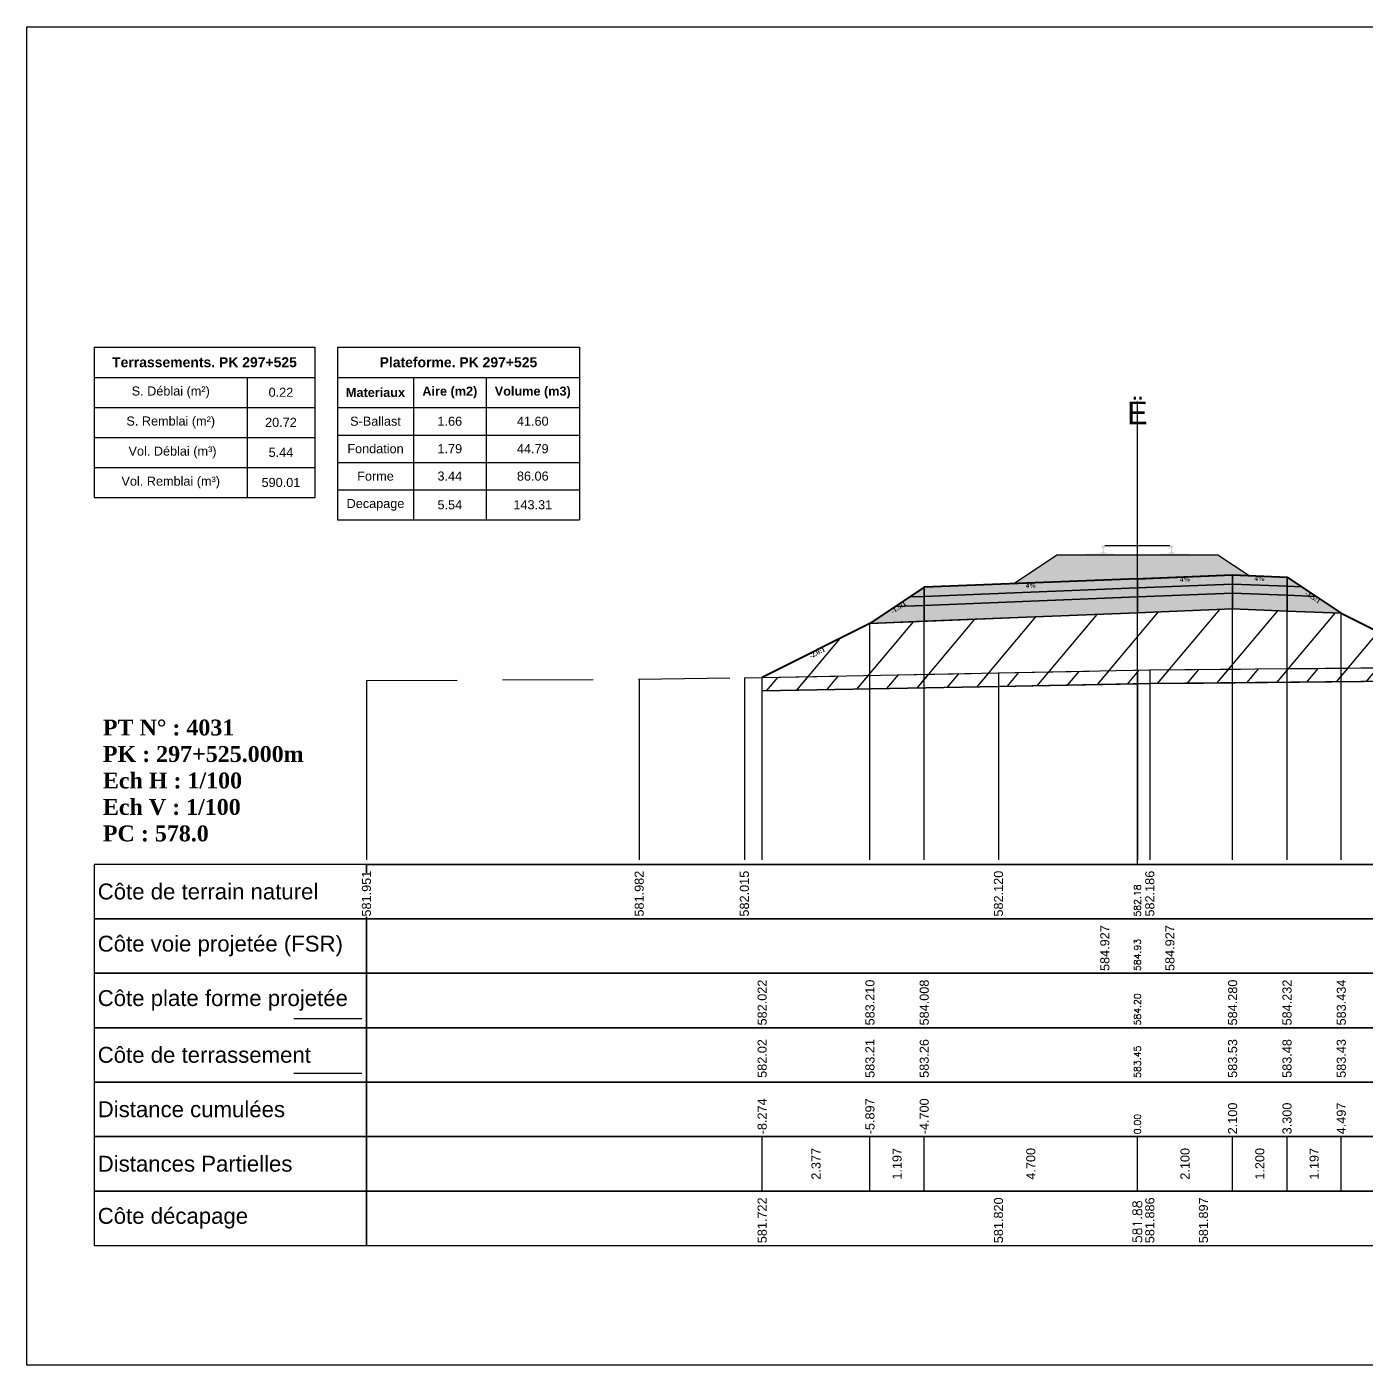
# Model space of a CAD drawing. Header units: millimetres. Extents: x 2762 to 3076, y 916 to 3305.
# Drawn here: x 3026.54 to 3056.07, y 2721.65 to 2751.15 of the extents above; entities that cross this region are included whole.
import ezdxf

# ---------------------------------------------------------------- set-up
doc = ezdxf.new("R2010")
doc.units = ezdxf.units.MM
doc.header["$LTSCALE"] = 2
doc.linetypes.add('CACHE', pattern=[9.525, 6.35, -3.175])
doc.linetypes.add('DASHED', pattern=[0.75, 0.5, -0.25])
for name, color, linetype in [('C-ANNO-TABL', 1, 'Continuous'), ('C-ANNO-TABL-TEXT', 150, 'Continuous'), ('C-ANNO-TABL-TITL', 150, 'Continuous'), ('C-ANNO-TABL-TTBL', 5, 'Continuous'), ('C-ROAD-CORR', 5, 'Continuous'), ('C-ROAD-SCTN', 7, 'Continuous')]:
    doc.layers.add(name, color=color, linetype=linetype)
doc.styles.add('ARIAL', font='arial.ttf')
doc.styles.add('C3D_Etiquette', font='romans.shx')
doc.styles.add('C3D_Profil_Travers', font='romans.shx')
doc.styles.get("Standard").update_dxf_attribs({"font": 'arial.ttf'})

msp = doc.modelspace()

# ---------------------------------------------------------------- hatches: boundary and pattern name
at = {"linetype": 'Continuous', "lineweight": -3}
msp.add_hatch(color=254, dxfattribs=at).paths.add_polyline_path([(3049.812, 2739.328), (3049.812, 2739.513), (3049.927, 2739.534), (3050.275, 2739.534), (3050.275, 2739.539), (3050.201, 2739.539), (3050.201, 2739.549), (3050.202, 2739.55), (3050.204, 2739.551), (3050.205, 2739.551), (3050.225, 2739.553), (3050.228, 2739.553), (3050.231, 2739.554), (3050.259, 2739.565), (3050.262, 2739.566), (3050.263, 2739.567), (3050.264, 2739.569), (3050.265, 2739.573), (3050.266, 2739.58), (3050.267, 2739.589), (3050.268, 2739.599), (3050.268, 2739.623), (3050.267, 2739.639), (3050.267, 2739.646), (3050.266, 2739.652), (3050.265, 2739.656), (3050.265, 2739.658), (3050.264, 2739.661), (3050.263, 2739.663), (3050.262, 2739.664), (3050.261, 2739.666), (3050.26, 2739.667), (3050.244, 2739.672), (3050.242, 2739.674), (3050.241, 2739.675), (3050.24, 2739.676), (3050.24, 2739.679), (3050.24, 2739.697), (3050.241, 2739.701), (3050.242, 2739.703), (3050.244, 2739.706), (3050.246, 2739.707), (3050.249, 2739.709), (3050.25, 2739.709), (3050.254, 2739.71), (3050.258, 2739.71), (3050.261, 2739.711), (3050.265, 2739.711), (3050.27, 2739.711), (3050.273, 2739.711), (3050.276, 2739.711), (3050.28, 2739.711), (3050.283, 2739.711), (3050.287, 2739.711), (3050.292, 2739.711), (3050.295, 2739.71), (3050.299, 2739.71), (3050.303, 2739.709), (3050.304, 2739.709), (3050.306, 2739.707), (3050.309, 2739.706), (3050.311, 2739.703), (3050.312, 2739.701), (3050.312, 2739.697), (3050.312, 2739.679), (3050.312, 2739.676), (3050.312, 2739.675), (3050.311, 2739.674), (3050.309, 2739.672), (3050.293, 2739.667), (3050.292, 2739.666), (3050.29, 2739.664), (3050.289, 2739.663), (3050.289, 2739.661), (3050.288, 2739.658), (3050.287, 2739.656), (3050.287, 2739.652), (3050.286, 2739.646), (3050.285, 2739.639), (3050.285, 2739.623), (3050.285, 2739.599), (3050.286, 2739.589), (3050.287, 2739.58), (3050.288, 2739.573), (3050.289, 2739.569), (3050.29, 2739.567), (3050.291, 2739.566), (3050.293, 2739.565), (3050.322, 2739.554), (3050.325, 2739.553), (3050.328, 2739.553), (3050.348, 2739.551), (3050.349, 2739.551), (3050.35, 2739.55), (3050.351, 2739.549), (3050.351, 2739.539), (3050.277, 2739.539), (3050.277, 2739.534), (3050.481, 2739.534), (3050.613, 2739.503), (3051.447, 2739.503), (3051.578, 2739.534), (3051.782, 2739.534), (3051.782, 2739.539), (3051.708, 2739.539), (3051.708, 2739.549), (3051.709, 2739.55), (3051.711, 2739.551), (3051.712, 2739.551), (3051.732, 2739.553), (3051.735, 2739.553), (3051.738, 2739.554), (3051.766, 2739.565), (3051.769, 2739.566), (3051.77, 2739.567), (3051.771, 2739.569), (3051.772, 2739.573), (3051.773, 2739.58), (3051.774, 2739.589), (3051.775, 2739.599), (3051.775, 2739.623), (3051.774, 2739.639), (3051.774, 2739.646), (3051.773, 2739.652), (3051.772, 2739.656), (3051.772, 2739.658), (3051.771, 2739.661), (3051.77, 2739.663), (3051.769, 2739.664), (3051.768, 2739.666), (3051.767, 2739.667), (3051.751, 2739.672), (3051.749, 2739.674), (3051.748, 2739.675), (3051.747, 2739.676), (3051.747, 2739.679), (3051.747, 2739.697), (3051.748, 2739.701), (3051.749, 2739.703), (3051.751, 2739.706), (3051.753, 2739.707), (3051.756, 2739.709), (3051.757, 2739.709), (3051.761, 2739.71), (3051.765, 2739.71), (3051.768, 2739.711), (3051.772, 2739.711), (3051.777, 2739.711), (3051.78, 2739.711), (3051.783, 2739.711), (3051.787, 2739.711), (3051.79, 2739.711), (3051.794, 2739.711), (3051.799, 2739.711), (3051.802, 2739.71), (3051.806, 2739.71), (3051.81, 2739.709), (3051.811, 2739.709), (3051.813, 2739.707), (3051.816, 2739.706), (3051.818, 2739.703), (3051.819, 2739.701), (3051.819, 2739.697), (3051.819, 2739.679), (3051.819, 2739.676), (3051.819, 2739.675), (3051.818, 2739.674), (3051.816, 2739.672), (3051.8, 2739.667), (3051.799, 2739.666), (3051.797, 2739.664), (3051.796, 2739.663), (3051.796, 2739.661), (3051.795, 2739.658), (3051.794, 2739.656), (3051.794, 2739.652), (3051.793, 2739.646), (3051.792, 2739.639), (3051.792, 2739.623), (3051.792, 2739.599), (3051.793, 2739.589), (3051.794, 2739.58), (3051.795, 2739.573), (3051.796, 2739.569), (3051.797, 2739.567), (3051.798, 2739.566), (3051.8, 2739.565), (3051.829, 2739.554), (3051.832, 2739.553), (3051.835, 2739.553), (3051.855, 2739.551), (3051.856, 2739.551), (3051.857, 2739.55), (3051.858, 2739.549), (3051.858, 2739.539), (3051.784, 2739.539), (3051.784, 2739.534), (3052.132, 2739.534), (3052.247, 2739.513), (3052.247, 2739.328)])
h = msp.add_hatch(dxfattribs=at)
h.set_pattern_fill('GRAVEL', color=252, scale=0.009, style=0)
h.set_pattern_definition([(228.0128, (3048.461781, 2739.099393), (-1.8288, -2.0574), [0.030755, -3.0447435]), (184.96974, (3048.441207, 2739.076533), (2.743199999, 0.228600013), [0.0527764, -5.2248644]), (132.51045, (3048.388629, 2739.071961), (2.286, -2.5146), [0.0372133, -3.684125]), (267.2737, (3048.299475, 2739.014811), (0.2286, 4.572), [0.0480604, -4.7579794]), (292.83365, (3048.297189, 2738.966805), (-1.143, 2.7432), [0.047127, -4.6655827]), (357.2737, (3048.315477, 2738.923371), (-4.572, 0.2286), [0.0480604, -4.7579794]), (37.69424, (3048.363483, 2738.921085), (-2.9718, -2.286), [0.0635574, -6.2921804]), (72.25533, (3048.413775, 2738.959947), (1.6002, 5.0292), [0.0600048, -5.940473]), (121.42957, (3048.432063, 2739.017097), (-1.8288, 2.9718), [0.048223, -4.774099]), (175.23636, (3048.406917, 2739.058245), (2.5146, -0.2286), [0.055054, -2.697654]), (222.39744, (3048.352053, 2739.062817), (-2.7432, -2.5146), [0.071197, -7.0485095]), (138.81407, (3048.52579, 2739.012525), (-1.6002, 1.3716), [0.0243004, -2.405751]), (171.46923, (3048.507501, 2739.028527), (2.9718, -0.4572), [0.0462314, -4.5769175]), (225, (3048.46178, 2739.03538), (-3e-17, -0.2286), [0.032329, -0.29096]), (203.1986, (3048.44578, 2739.062817), (1.143, 0.4572), [0.01741, -1.723556]), (291.8014, (3048.429777, 2739.05596), (-0.2286, 0.6858), [0.024621, -1.206428]), (30.9638, (3048.43892, 2739.0331), (0.6858, 0.4572), [0.039989, -1.292967]), (161.565, (3048.47321, 2739.05367), (0.4572, -0.2286), [0.028916, -0.693981]), (16.38954, (3048.297189, 2739.055959), (2.286, 0.6858), [0.040508, -4.0102944]), (70.34618, (3048.336051, 2739.067389), (-0.9144, -2.5146), [0.033984, -3.3643994]), (293.1986, (3048.47321, 2739.099393), (-0.4572, 1.143), [0.034819, -1.7061465]), (343.61046, (3048.486927, 2739.067389), (-2.286, 0.6858), [0.040508, -4.0102944]), (339.44395, (3048.29719, 2738.914227), (-1.143, 0.4572), [0.039063, -1.914096]), (294.77514, (3048.333765, 2738.900511), (-1.143, 2.5146), [0.0327305, -3.2403234]), (66.8014, (3048.475497, 2738.870793), (0.4572, 1.143), [0.034819, -1.7061465]), (17.35402, (3048.489213, 2738.902797), (-2.9718, -0.9144), [0.0383204, -3.793714]), (69.44395, (3048.363483, 2738.870793), (-0.4572, -1.143), [0.0195316, -1.933628]), (101.3099, (3048.46178, 2738.870793), (-0.2286, 0.9144), [0.011656, -1.1539795]), (165.9638, (3048.459495, 2738.882223), (0.6858, -0.2286), [0.047127, -0.895415]), (186.009, (3048.413775, 2738.893653), (2.286, 0.2286), [0.043674, -4.323723]), (303.69, (3048.43892, 2739.012525), (-0.2286, 0.4572), [0.032969, -0.79126]), (353.15723, (3048.457209, 2738.985093), (3.8862, -0.4572), [0.05756, -5.698441]), (60.9454, (3048.51436, 2738.978235), (-0.9144, -1.6002), [0.023536, -2.330045]), (90, (3048.5258, 2738.9988), (-0.2286, 0.2286), [0.013716, -0.214884]), (120.25644, (3048.409203, 2738.900511), (0.9144, -1.6002), [0.031758, -3.1440547]), (48.0128, (3048.393201, 2738.927943), (1.8288, 2.0574), [0.06151, -3.0139886]), (0, (3048.43435, 2738.97366), (0.2286, 0.2286), [0.059436, -0.169164]), (325.30485, (3048.493785, 2738.973663), (2.286, -1.6002), [0.036145, -3.5783385]), (254.0546, (3048.523503, 2738.95309), (-0.2286, -0.9144), [0.033285, -1.6309485]), (207.64598, (3048.514359, 2738.921085), (-4.3434, -2.286), [0.054193, -5.365122]), (175.42608, (3048.466353, 2738.895939), (-2.9718, 0.2286), [0.0573327, -5.675926])])
h.paths.add_polyline_path([(3048.297, 2738.871), (3049.255, 2739.509), (3052.805, 2739.509), (3053.494, 2739.05), (3053.13, 2739.064)])
h = msp.add_hatch(color=11, dxfattribs=at)
h.paths.add_polyline_path([(3054.33, 2738.816), (3054.33, 2739.016), (3054.649, 2738.803)])
h.paths.add_polyline_path([(3053.13, 2738.864), (3053.13, 2739.064), (3054.33, 2739.016), (3054.33, 2738.816)])
h.paths.add_polyline_path([(3051.03, 2738.78), (3051.03, 2738.98), (3053.13, 2739.064), (3053.13, 2738.864)])
h.paths.add_polyline_path([(3046.33, 2738.592), (3046.33, 2738.792), (3051.03, 2738.98), (3051.03, 2738.78)])
h.paths.add_polyline_path([(3046.01, 2738.579), (3046.33, 2738.792), (3046.33, 2738.592)])
h = msp.add_hatch(color=30, dxfattribs=at)
h.paths.add_polyline_path([(3054.33, 2738.616), (3054.33, 2738.816), (3054.649, 2738.803), (3054.968, 2738.591)])
h.paths.add_polyline_path([(3053.13, 2738.664), (3053.13, 2738.864), (3054.33, 2738.816), (3054.33, 2738.616)])
h.paths.add_polyline_path([(3051.03, 2738.58), (3051.03, 2738.78), (3053.13, 2738.864), (3053.13, 2738.664)])
h.paths.add_polyline_path([(3046.33, 2738.392), (3046.33, 2738.592), (3051.03, 2738.78), (3051.03, 2738.58)])
h.paths.add_polyline_path([(3045.691, 2738.367), (3046.01, 2738.579), (3046.33, 2738.592), (3046.33, 2738.392)])
h = msp.add_hatch(color=83, dxfattribs=at)
h.paths.add_polyline_path([(3054.33, 2738.266), (3054.33, 2738.616), (3054.968, 2738.591), (3055.526, 2738.218)])
h.paths.add_polyline_path([(3053.13, 2738.314), (3053.13, 2738.664), (3054.33, 2738.616), (3054.33, 2738.266)])
h.paths.add_polyline_path([(3051.03, 2738.23), (3051.03, 2738.58), (3053.13, 2738.664), (3053.13, 2738.314)])
h.paths.add_polyline_path([(3046.33, 2738.042), (3046.33, 2738.392), (3051.03, 2738.58), (3051.03, 2738.23)])
h.paths.add_polyline_path([(3045.133, 2737.994), (3045.691, 2738.367), (3046.33, 2738.392), (3046.33, 2738.042)])
h = msp.add_hatch(dxfattribs=at)
h.set_pattern_fill('_U', color=3, angle=50, style=0, pattern_type=0)
h.set_pattern_definition([(50, (3060.6862, 2736.7576), (-0.766044, 0.64279), [])])
h.paths.add_polyline_path([(3060.686, 2736.758), (3060.9, 2736.971), (3061.2, 2736.983), (3061.22, 2737.063), (3061.22, 2736.763), (3061.219, 2736.763)])
h.paths.add_polyline_path([(3042.756, 2736.506), (3042.756, 2736.806), (3045.133, 2737.994), (3053.13, 2738.314), (3055.526, 2738.218), (3057.9, 2737.031), (3059.4, 2736.971), (3059.624, 2736.748), (3051.304, 2736.669), (3047.967, 2736.604)])
h = msp.add_hatch(dxfattribs=at)
h.set_pattern_fill('_U', color=150, scale=0.5, angle=50, style=0, pattern_type=0)
h.set_pattern_definition([(50, (3060.68624, 2736.75756), (-0.383022, 0.321394), [])])
h.paths.add_polyline_path([(3060.686, 2736.758), (3060.9, 2736.971), (3061.2, 2736.983), (3061.22, 2737.063), (3061.22, 2736.763), (3061.219, 2736.763)])
h.paths.add_polyline_path([(3057.9, 2737.031), (3061.22, 2737.063), (3061.2, 2736.983), (3060.9, 2736.971), (3060.686, 2736.758), (3059.624, 2736.748), (3059.4, 2736.971)])
h.paths.add_polyline_path([(3042.756, 2736.506), (3042.756, 2736.806), (3047.967, 2736.904), (3051.304, 2736.969), (3057.9, 2737.031), (3059.4, 2736.971), (3059.624, 2736.748), (3051.304, 2736.669), (3047.967, 2736.604)])

# ---------------------------------------------------------------- linework, layer by layer
at = {"color": 7, "linetype": 'Continuous', "lineweight": -3}
for p, q in [((3051.03, 2732.684), (3051.03, 2742.884)), ((3034.029, 2732.684), (3068.031, 2732.684)), ((3042.756, 2725.484), (3042.756, 2726.684)), ((3045.133, 2725.484), (3045.133, 2726.684)), ((3045.133, 2725.484), (3045.133, 2726.684)), ((3046.33, 2725.484), (3046.33, 2726.684)), ((3046.33, 2725.484), (3046.33, 2726.684)), ((3051.03, 2725.484), (3051.03, 2726.684)), ((3051.03, 2725.484), (3051.03, 2726.684)), ((3053.13, 2725.484), (3053.13, 2726.684)), ((3053.13, 2725.484), (3053.13, 2726.684)), ((3054.33, 2725.484), (3054.33, 2726.684)), ((3054.33, 2725.484), (3054.33, 2726.684)), ((3055.526, 2725.484), (3055.526, 2726.684)), ((3055.526, 2725.484), (3055.526, 2726.684))]:
    msp.add_line(p, q, dxfattribs=at)
at = {"color": 251, "linetype": 'Continuous', "lineweight": -3}
for p, q in [((3048.297, 2738.871), (3049.255, 2739.509)), ((3049.255, 2739.509), (3052.805, 2739.509)), ((3052.805, 2739.509), (3053.494, 2739.05)), ((3053.13, 2739.064), (3048.297, 2738.871)), ((3051.03, 2738.98), (3053.13, 2739.064)), ((3053.494, 2739.05), (3053.13, 2739.064)), ((3053.13, 2738.864), (3053.13, 2739.064)), ((3053.13, 2739.064), (3054.33, 2739.016)), ((3053.13, 2739.064), (3053.13, 2738.864)), ((3046.01, 2738.579), (3046.33, 2738.792)), ((3046.33, 2738.792), (3051.03, 2738.98)), ((3046.33, 2738.592), (3046.33, 2738.792)), ((3046.33, 2738.792), (3046.33, 2738.592)), ((3051.03, 2738.78), (3046.33, 2738.592)), ((3051.03, 2738.78), (3051.03, 2738.98)), ((3051.03, 2738.98), (3051.03, 2738.78)), ((3053.13, 2738.864), (3051.03, 2738.78)), ((3054.33, 2738.816), (3053.13, 2738.864)), ((3054.33, 2738.816), (3054.33, 2739.016)), ((3054.33, 2739.016), (3054.649, 2738.803)), ((3054.33, 2739.016), (3054.33, 2738.816)), ((3054.649, 2738.803), (3054.33, 2738.816)), ((3046.33, 2738.592), (3046.01, 2738.579))]:
    msp.add_line(p, q, dxfattribs=at)
at = {"color": 53, "linetype": 'Continuous', "lineweight": -3}
for p, q in [((3046.33, 2738.592), (3051.03, 2738.78)), ((3051.03, 2738.78), (3053.13, 2738.864)), ((3051.03, 2738.58), (3051.03, 2738.78)), ((3051.03, 2738.78), (3051.03, 2738.58)), ((3053.13, 2738.664), (3053.13, 2738.864)), ((3053.13, 2738.864), (3054.33, 2738.816)), ((3053.13, 2738.864), (3053.13, 2738.664)), ((3054.33, 2738.616), (3054.33, 2738.816)), ((3054.33, 2738.816), (3054.649, 2738.803)), ((3054.33, 2738.816), (3054.33, 2738.616)), ((3054.649, 2738.803), (3054.968, 2738.591)), ((3045.691, 2738.367), (3046.01, 2738.579)), ((3046.01, 2738.579), (3046.33, 2738.592)), ((3046.33, 2738.392), (3046.33, 2738.592)), ((3046.33, 2738.592), (3046.33, 2738.392)), ((3051.03, 2738.58), (3046.33, 2738.392)), ((3046.33, 2738.392), (3051.03, 2738.58)), ((3053.13, 2738.664), (3051.03, 2738.58)), ((3051.03, 2738.58), (3053.13, 2738.664)), ((3051.03, 2738.23), (3051.03, 2738.58)), ((3051.03, 2738.58), (3051.03, 2738.23)), ((3054.33, 2738.616), (3053.13, 2738.664)), ((3053.13, 2738.314), (3053.13, 2738.664)), ((3053.13, 2738.664), (3054.33, 2738.616)), ((3053.13, 2738.664), (3053.13, 2738.314)), ((3054.968, 2738.591), (3054.33, 2738.616)), ((3054.33, 2738.266), (3054.33, 2738.616)), ((3054.33, 2738.616), (3054.968, 2738.591)), ((3054.33, 2738.616), (3054.33, 2738.266)), ((3054.968, 2738.591), (3055.526, 2738.218)), ((3045.133, 2737.994), (3045.691, 2738.367)), ((3046.33, 2738.392), (3045.691, 2738.367)), ((3045.691, 2738.367), (3046.33, 2738.392)), ((3046.33, 2738.042), (3046.33, 2738.392)), ((3046.33, 2738.392), (3046.33, 2738.042)), ((3051.03, 2738.23), (3046.33, 2738.042)), ((3053.13, 2738.314), (3051.03, 2738.23)), ((3054.33, 2738.266), (3053.13, 2738.314)), ((3055.526, 2738.218), (3054.33, 2738.266)), ((3046.33, 2738.042), (3045.133, 2737.994))]:
    msp.add_line(p, q, dxfattribs=at)
at = {"color": 253, "linetype": 'Continuous', "lineweight": -3}
for p, q in [((3045.133, 2737.994), (3053.13, 2738.314)), ((3053.13, 2738.314), (3055.526, 2738.218)), ((3055.526, 2738.218), (3057.9, 2737.031)), ((3042.756, 2736.806), (3045.133, 2737.994)), ((3051.304, 2736.969), (3057.9, 2737.031)), ((3042.756, 2736.806), (3047.967, 2736.904)), ((3042.756, 2736.506), (3042.756, 2736.806)), ((3042.756, 2736.506), (3042.756, 2736.806)), ((3047.967, 2736.904), (3051.304, 2736.969)), ((3059.624, 2736.748), (3051.304, 2736.669)), ((3059.624, 2736.748), (3051.304, 2736.669)), ((3047.967, 2736.604), (3042.756, 2736.506)), ((3047.967, 2736.604), (3042.756, 2736.506)), ((3051.304, 2736.669), (3047.967, 2736.604)), ((3051.304, 2736.669), (3047.967, 2736.604))]:
    msp.add_line(p, q, dxfattribs=at)
at = {"color": 8, "linetype": 'CACHE', "lineweight": -3}
for p, q in [((3051.03, 2732.784), (3051.03, 2738.23)), ((3051.03, 2732.784), (3051.03, 2738.23)), ((3053.13, 2732.784), (3053.13, 2738.314)), ((3054.33, 2732.784), (3054.33, 2738.266)), ((3055.526, 2732.784), (3055.526, 2738.218)), ((3045.133, 2732.784), (3045.133, 2737.994)), ((3046.33, 2732.784), (3046.33, 2738.042)), ((3042.756, 2732.784), (3042.756, 2736.806))]:
    msp.add_line(p, q, dxfattribs=at)
at = {"color": 105, "linetype": 'DASHED', "lineweight": -3, "ltscale": 2}
for p, q in [((3051.304, 2736.969), (3068.03, 2737.126)), ((3034.03, 2736.735), (3040.045, 2736.766)), ((3040.045, 2736.766), (3042.364, 2736.798)), ((3042.364, 2736.798), (3047.967, 2736.904)), ((3047.967, 2736.904), (3051.03, 2736.964)), ((3051.03, 2736.964), (3051.304, 2736.969))]:
    msp.add_line(p, q, dxfattribs=at)
at = {"color": 98, "linetype": 'CACHE', "lineweight": -3}
for p, q in [((3034.03, 2736.735), (3034.03, 2732.784)), ((3040.045, 2736.766), (3040.045, 2732.784)), ((3042.364, 2736.798), (3042.364, 2732.784)), ((3047.967, 2736.904), (3047.967, 2732.784)), ((3051.03, 2736.964), (3051.03, 2732.784)), ((3051.304, 2736.969), (3051.304, 2732.784))]:
    msp.add_line(p, q, dxfattribs=at)
at = {"color": 6, "linetype": 'Continuous', "lineweight": -3}
for p, q in [((3052.487, 2736.681), (3057.9, 2736.731)), ((3042.756, 2736.506), (3047.967, 2736.604)), ((3047.967, 2736.604), (3051.03, 2736.664)), ((3051.03, 2736.664), (3051.304, 2736.669)), ((3051.304, 2736.669), (3052.487, 2736.681))]:
    msp.add_line(p, q, dxfattribs=at)
at = {"color": 154, "linetype": 'Continuous', "lineweight": -3}
msp.add_line((3032.429, 2729.284), (3033.929, 2729.284), dxfattribs=at)
at = {"color": 1, "linetype": 'Continuous', "lineweight": -3}
msp.add_line((3032.429, 2728.084), (3033.929, 2728.084), dxfattribs=at)
at = {"color": 7, "linetype": 'Continuous', "lineweight": -3}
for points in [[(3034.029, 2731.484), (3034.029, 2732.684), (3028.029, 2732.684), (3028.029, 2731.484)], [(3034.029, 2731.484), (3068.031, 2731.484), (3068.031, 2732.684), (3034.029, 2732.684)], [(3034.029, 2730.284), (3034.029, 2731.484), (3028.029, 2731.484), (3028.029, 2730.284)], [(3034.029, 2730.284), (3068.031, 2730.284), (3068.031, 2731.484), (3034.029, 2731.484)], [(3034.029, 2729.084), (3034.029, 2730.284), (3028.029, 2730.284), (3028.029, 2729.084)], [(3034.029, 2729.084), (3068.031, 2729.084), (3068.031, 2730.284), (3034.029, 2730.284)], [(3034.029, 2727.884), (3034.029, 2729.084), (3028.029, 2729.084), (3028.029, 2727.884)], [(3034.029, 2727.884), (3068.031, 2727.884), (3068.031, 2729.084), (3034.029, 2729.084)], [(3034.029, 2726.684), (3034.029, 2727.884), (3028.029, 2727.884), (3028.029, 2726.684)], [(3034.029, 2726.684), (3068.031, 2726.684), (3068.031, 2727.884), (3034.029, 2727.884)], [(3034.029, 2725.484), (3034.029, 2726.684), (3028.029, 2726.684), (3028.029, 2725.484)], [(3034.029, 2725.484), (3068.031, 2725.484), (3068.031, 2726.684), (3034.029, 2726.684)], [(3034.029, 2724.284), (3034.029, 2725.484), (3028.029, 2725.484), (3028.029, 2724.284)], [(3034.029, 2724.284), (3068.031, 2724.284), (3068.031, 2725.484), (3034.029, 2725.484)]]:
    msp.add_3dface(points, dxfattribs=at)
at = {"layer": 'C-ANNO-TABL', "color": 7, "linetype": 'Continuous', "lineweight": -3}
for p, q in [((3028.029, 2743.419), (3031.4, 2743.419)), ((3031.4, 2743.419), (3032.888, 2743.419)), ((3031.4, 2743.419), (3031.4, 2742.757)), ((3033.388, 2743.416), (3035.07, 2743.416)), ((3035.07, 2743.416), (3036.666, 2743.416)), ((3035.07, 2743.416), (3035.07, 2742.754)), ((3036.666, 2743.416), (3038.728, 2743.416)), ((3036.666, 2743.416), (3036.666, 2742.754)), ((3028.029, 2742.757), (3031.4, 2742.757)), ((3031.4, 2742.757), (3032.888, 2742.757)), ((3031.4, 2742.757), (3031.4, 2742.095)), ((3033.388, 2742.754), (3035.07, 2742.754)), ((3035.07, 2742.754), (3036.666, 2742.754)), ((3035.07, 2742.754), (3035.07, 2742.147)), ((3036.666, 2742.754), (3038.728, 2742.754)), ((3036.666, 2742.754), (3036.666, 2742.147)), ((3028.029, 2742.095), (3031.4, 2742.095)), ((3031.4, 2742.095), (3032.888, 2742.095)), ((3031.4, 2742.095), (3031.4, 2741.432)), ((3033.388, 2742.147), (3035.07, 2742.147)), ((3035.07, 2742.147), (3036.666, 2742.147)), ((3035.07, 2742.147), (3035.07, 2741.543)), ((3036.666, 2742.147), (3038.728, 2742.147)), ((3036.666, 2742.147), (3036.666, 2741.543)), ((3028.029, 2741.432), (3031.4, 2741.432)), ((3031.4, 2741.432), (3032.888, 2741.432)), ((3031.4, 2741.432), (3031.4, 2740.77)), ((3033.388, 2741.543), (3035.07, 2741.543)), ((3035.07, 2741.543), (3036.666, 2741.543)), ((3035.07, 2741.543), (3035.07, 2740.939)), ((3036.666, 2741.543), (3038.728, 2741.543)), ((3036.666, 2741.543), (3036.666, 2740.939)), ((3033.388, 2740.939), (3035.07, 2740.939)), ((3035.07, 2740.939), (3036.666, 2740.939)), ((3035.07, 2740.939), (3035.07, 2740.28)), ((3036.666, 2740.939), (3038.728, 2740.939)), ((3036.666, 2740.939), (3036.666, 2740.28))]:
    msp.add_line(p, q, dxfattribs=at)
at = {"layer": 'C-ANNO-TABL-TTBL', "color": 7, "linetype": 'Continuous', "lineweight": -3}
for p, q in [((3028.029, 2744.084), (3032.888, 2744.084)), ((3028.029, 2744.084), (3028.029, 2743.419)), ((3032.888, 2744.084), (3032.888, 2743.419)), ((3033.388, 2744.084), (3038.728, 2744.084)), ((3033.388, 2744.084), (3033.388, 2743.416)), ((3038.728, 2744.084), (3038.728, 2743.416)), ((3028.029, 2743.419), (3028.029, 2742.757)), ((3032.888, 2743.419), (3032.888, 2742.757)), ((3033.388, 2743.416), (3033.388, 2742.754)), ((3038.728, 2743.416), (3038.728, 2742.754)), ((3028.029, 2742.757), (3028.029, 2742.095)), ((3032.888, 2742.757), (3032.888, 2742.095)), ((3033.388, 2742.754), (3033.388, 2742.147)), ((3038.728, 2742.754), (3038.728, 2742.147)), ((3028.029, 2742.095), (3028.029, 2741.432)), ((3032.888, 2742.095), (3032.888, 2741.432)), ((3033.388, 2742.147), (3033.388, 2741.543)), ((3038.728, 2742.147), (3038.728, 2741.543)), ((3028.029, 2741.432), (3028.029, 2740.77)), ((3032.888, 2741.432), (3032.888, 2740.77)), ((3033.388, 2741.543), (3033.388, 2740.939)), ((3038.728, 2741.543), (3038.728, 2740.939)), ((3033.388, 2740.939), (3033.388, 2740.28)), ((3038.728, 2740.939), (3038.728, 2740.28)), ((3028.029, 2740.77), (3031.4, 2740.77)), ((3031.4, 2740.77), (3032.888, 2740.77)), ((3033.388, 2740.28), (3035.07, 2740.28)), ((3035.07, 2740.28), (3036.666, 2740.28)), ((3036.666, 2740.28), (3038.728, 2740.28))]:
    msp.add_line(p, q, dxfattribs=at)
at = {"layer": 'C-ROAD-CORR', "color": 1, "linetype": 'Continuous', "lineweight": 40}
for p, q in [((3051.03, 2738.98), (3053.13, 2739.064)), ((3053.13, 2739.064), (3054.33, 2739.016)), ((3046.33, 2738.792), (3045.133, 2737.994)), ((3051.03, 2738.98), (3046.33, 2738.792)), ((3054.33, 2739.016), (3055.526, 2738.218)), ((3055.526, 2738.218), (3057.9, 2737.031)), ((3045.133, 2737.994), (3042.756, 2736.806))]:
    msp.add_line(p, q, dxfattribs=at)
at = {"layer": 'C-ROAD-CORR', "color": 102, "linetype": 'Continuous', "lineweight": -3, "ltscale": 0.5}
for p, q in [((3051.03, 2738.23), (3046.33, 2738.042)), ((3051.03, 2738.23), (3053.13, 2738.314)), ((3053.13, 2738.314), (3054.33, 2738.266)), ((3054.33, 2738.266), (3055.526, 2738.218)), ((3046.33, 2738.042), (3045.133, 2737.994))]:
    msp.add_line(p, q, dxfattribs=at)
at = {"layer": 'C-ROAD-SCTN', "color": 154, "linetype": 'Continuous', "lineweight": -3}
for p, q in [((3050.312, 2739.711), (3051.03, 2739.711)), ((3051.03, 2739.711), (3051.747, 2739.711)), ((3051.03, 2738.98), (3053.13, 2739.064)), ((3053.13, 2739.064), (3054.33, 2739.016)), ((3045.133, 2737.994), (3046.33, 2738.792)), ((3046.33, 2738.792), (3051.03, 2738.98)), ((3054.33, 2739.016), (3055.526, 2738.218)), ((3055.526, 2738.218), (3057.9, 2737.031)), ((3042.756, 2736.806), (3045.133, 2737.994))]:
    msp.add_line(p, q, dxfattribs=at)
at = {"layer": 'C-ROAD-SCTN', "color": 140, "linetype": 'Continuous', "lineweight": -3}
for p, q in [((3048.297, 2738.871), (3049.255, 2739.509)), ((3049.255, 2739.509), (3049.298, 2739.509)), ((3049.298, 2739.509), (3051.03, 2739.509)), ((3051.03, 2739.509), (3052.761, 2739.509)), ((3052.761, 2739.509), (3052.805, 2739.509)), ((3052.805, 2739.509), (3053.494, 2739.05))]:
    msp.add_line(p, q, dxfattribs=at)
at = {"layer": 'C-ROAD-SCTN', "color": 1, "linetype": 'Continuous', "lineweight": -3}
for p, q in [((3046.33, 2738.042), (3051.03, 2738.23)), ((3051.03, 2738.23), (3053.13, 2738.314)), ((3053.13, 2738.314), (3054.33, 2738.266)), ((3054.33, 2738.266), (3055.526, 2738.218)), ((3055.526, 2738.218), (3057.9, 2737.031)), ((3042.756, 2736.806), (3045.133, 2737.994)), ((3045.133, 2737.994), (3046.33, 2738.042))]:
    msp.add_line(p, q, dxfattribs=at)

# ---------------------------------------------------------------- texts
at = {"color": 7, "linetype": 'Continuous', "lineweight": -3}
for s, insert, char_height, attachment_point, style in [('{\\fWingdings|b0|i0|c2|p0;Ë}', (3051.03, 2742.384), 0.5, 8, 'C3D_Profil_Travers'), ('{\\fTimes New Roman|b1|i0|c0|p18;PT N° : 4031\\PPK : 297+525.000m\\PEch H : 1/100\\PEch V : 1/100\\PPC : 578.0}', (3028.218, 2733.184), 0.35, 7, 'C3D_Profil_Travers'), ('{\\fArial|b0|i0|c0|p34;Côte de terrain naturel}', (3028.104, 2732.084), 0.35, 4, 'C3D_Etiquette'), ('{\\fArial|b0|i0|c0|p34;Côte plate forme projetée}', (3028.104, 2729.684), 0.35, 4, 'C3D_Etiquette'), ('{\\fArial|b0|i0|c0|p34;Côte de terrassement}', (3028.104, 2728.484), 0.35, 4, 'C3D_Etiquette'), ('{\\fArial|b0|i0|c0|p34;Distance cumulées}', (3028.104, 2727.284), 0.35, 4, 'C3D_Etiquette'), ('{\\fArial|b0|i0|c0|p34;Distances Partielles}', (3028.104, 2726.084), 0.35, 4, 'C3D_Etiquette'), ('{\\fArial|b0|i0|c0|p34;Côte décapage}', (3028.104, 2724.884), 0.35, 4, 'C3D_Etiquette')]:
    msp.add_mtext(s, dxfattribs=dict(at, insert=insert, char_height=char_height, attachment_point=attachment_point, style=style))
at = {"color": 7, "linetype": 'Continuous', "lineweight": -3, "char_height": 0.1, "attachment_point": 2, "style": 'C3D_Etiquette'}
for s, insert, width, rotation in [('{\\fTimes New Roman|b1|i0|c0|p18;4%}', (3048.68, 2738.882), 0.42071, 2.2906), ('{\\fTimes New Roman|b1|i0|c0|p18;4%}', (3052.08, 2739.018), 0.37094, 2.2906), ('{\\fTimes New Roman|b1|i0|c0|p18;4%}', (3053.729, 2739.036), 0.42071, 357.7094), ('{\\fTimes New Roman|b1|i0|c0|p18;-1.5:1}', (3045.733, 2738.39), 0.34598, 33.6901), ('{\\fTimes New Roman|b1|i0|c0|p18;-1.5:1}', (3054.926, 2738.614), 0.34598, 326.3099), ('{\\fTimes New Roman|b1|i0|c0|p18;-2.0:1}', (3043.946, 2737.396), 0.34598, 26.5651)]:
    msp.add_mtext(s, dxfattribs=dict(at, insert=insert, width=width, rotation=rotation))
at = {"color": 7, "linetype": 'Continuous', "lineweight": -3, "rotation": 90, "style": 'C3D_Profil_Travers'}
for s, insert, char_height, attachment_point in [('582.18', (3051.03, 2731.534), 0.15, 4), ('584.93', (3051.03, 2730.334), 0.15, 4), ('584.20', (3051.03, 2729.134), 0.15, 4), ('{\\fArial|b0|i0|c0|p34;582.02}', (3042.756, 2727.979), 0.2, 4), ('{\\fArial|b0|i0|c0|p34;583.21}', (3045.133, 2727.979), 0.2, 4), ('{\\fArial|b0|i0|c0|p34;583.26}', (3046.33, 2727.979), 0.2, 4), ('{\\fArial|b0|i0|c0|p34;583.53}', (3053.13, 2727.979), 0.2, 4), ('{\\fArial|b0|i0|c0|p34;583.48}', (3054.33, 2727.979), 0.2, 4), ('{\\fArial|b0|i0|c0|p34;583.43}', (3055.526, 2727.979), 0.2, 4), ('583.45', (3051.03, 2727.979), 0.15, 4), ('0.00', (3051.03, 2726.734), 0.15, 4), ('{\\fArial|b0|i0|c0|p34;2.377}', (3043.944, 2726.084), 0.2, 5), ('{\\fArial|b0|i0|c0|p34;1.197}', (3045.731, 2726.084), 0.2, 5), ('{\\fArial|b0|i0|c0|p34;4.700}', (3048.68, 2726.084), 0.2, 5), ('{\\fArial|b0|i0|c0|p34;2.100}', (3052.08, 2726.084), 0.2, 5), ('{\\fArial|b0|i0|c0|p34;1.200}', (3053.73, 2726.084), 0.2, 5), ('{\\fArial|b0|i0|c0|p34;1.197}', (3054.928, 2726.084), 0.2, 5), ('581.88', (3051.03, 2724.334), 0.2, 4)]:
    msp.add_mtext(s, dxfattribs=dict(at, insert=insert, char_height=char_height, attachment_point=attachment_point))
at = {"color": 7, "linetype": 'Continuous', "lineweight": -3, "insert": (3028.104, 2730.884), "char_height": 0.35, "attachment_point": 4}
msp.add_mtext('{\\fArial|b0|i0|c0|p34;Côte voie projetée (FSR)}', dxfattribs=at)
at = {"layer": 'C-ANNO-TABL-TEXT', "color": 7, "linetype": 'Continuous', "lineweight": -3, "char_height": 0.2, "attachment_point": 5, "style": 'ARIAL'}
for s, insert in [('{\\fArial|b0|i0|c0|p34;\\C7;0.22}', (3032.144, 2743.088)), ('{\\fArial|b0|i0|c0|p34;\\C7;20.72}', (3032.144, 2742.426)), ('{\\fArial|b0|i0|c0|p34;\\C7;S-Ballast}', (3034.229, 2742.451)), ('{\\fArial|b0|i0|c0|p34;\\C7;1.66}', (3035.868, 2742.451)), ('{\\C18;\\c0;41.60}', (3037.697, 2742.451)), ('{\\fArial|b0|i0|c0|p34;\\C7;5.44}', (3032.144, 2741.764)), ('{\\fArial|b0|i0|c0|p34;\\C7;Fondation}', (3034.229, 2741.845)), ('{\\fArial|b0|i0|c0|p34;\\C7;1.79}', (3035.868, 2741.845)), ('{\\C18;\\c0;44.79}', (3037.697, 2741.845)), ('{\\fArial|b0|i0|c0|p34;\\C7;590.01}', (3032.144, 2741.101)), ('{\\fArial|b0|i0|c0|p34;\\C7;Forme}', (3034.229, 2741.241)), ('{\\fArial|b0|i0|c0|p34;\\C7;3.44}', (3035.868, 2741.241)), ('{\\C18;\\c0;86.06}', (3037.697, 2741.241)), ('{\\fArial|b0|i0|c0|p34;\\C7;Decapage}', (3034.229, 2740.609)), ('{\\fArial|b0|i0|c0|p34;\\C7;5.54}', (3035.868, 2740.609)), ('{\\C18;\\c0;143.31}', (3037.697, 2740.609))]:
    msp.add_mtext(s, dxfattribs=dict(at, insert=insert))
at = {"layer": 'C-ANNO-TABL-TITL', "color": 7, "linetype": 'Continuous', "lineweight": -3, "attachment_point": 5, "style": 'ARIAL'}
for s, insert, char_height in [('{\\fArial|b1|i0|c0|p34;\\C7;Terrassements. PK 297+525}', (3030.458, 2743.751), 0.22), ('{\\fArial|b1|i0|c0|p34;\\C18;\\c0;Plateforme. PK 297+525}', (3036.058, 2743.75), 0.22), ('{\\fArial|b0|i0|c0|p34;\\C7;S. Déblai (m²) }', (3029.714, 2743.088), 0.2), ('{\\fArial|b1|i0|c0|p34;\\C7;Materiaux   }', (3034.229, 2743.085), 0.2), ('{\\fArial|b1|i0|c0|p34;\\C7;Aire (m2)}', (3035.868, 2743.085), 0.2), ('{\\fArial|b1|i0|c0|p34;\\C7;Volume (m3)}', (3037.697, 2743.085), 0.2), ('{\\fArial|b0|i0|c0|p34;\\C7;S. Remblai (m²) }', (3029.714, 2742.426), 0.2), ('{\\fArial|b0|i0|c0|p34;\\C7; Vol. Déblai (m³) }', (3029.714, 2741.764), 0.2), ('{\\fArial|b0|i0|c0|p34;\\C7;Vol. Remblai (m³)}', (3029.714, 2741.101), 0.2)]:
    msp.add_mtext(s, dxfattribs=dict(at, insert=insert, char_height=char_height))

# ---------------------------------------------------------------- next in the draw order: texts
at = {"color": 7, "linetype": 'Continuous', "lineweight": -3, "char_height": 0.2, "attachment_point": 4, "rotation": 90, "style": 'C3D_Profil_Travers', "bg_fill": 3, "box_fill_scale": 1.000375, "bg_fill_color": 256, "bg_fill_true_color": 13158600, "bg_fill_transparency": 0}
for s, insert, width in [('{\\fArial|b0|i0|c0|p34;581.951}', (3034.03, 2731.534), 0.95654), ('{\\fArial|b0|i0|c0|p34;581.982}', (3040.045, 2731.534), 0.99347), ('{\\fArial|b0|i0|c0|p34;582.015}', (3042.364, 2731.534), 0.99705), ('{\\fArial|b0|i0|c0|p34;582.120}', (3047.967, 2731.534), 0.99484), ('{\\fArial|b0|i0|c0|p34;582.186}', (3051.304, 2731.534), 0.99539), ('{\\fArial|b0|i0|c0|p34;584.927}', (3050.312, 2730.334), 0.99553), ('{\\fArial|b0|i0|c0|p34;584.927}', (3051.747, 2730.334), 0.99553), ('{\\fArial|b0|i0|c0|p34;582.022}', (3042.756, 2729.134), 0.99347), ('{\\fArial|b0|i0|c0|p34;583.210}', (3045.133, 2729.134), 0.99484), ('{\\fArial|b0|i0|c0|p34;584.008}', (3046.33, 2729.134), 0.99595), ('{\\fArial|b0|i0|c0|p34;584.280}', (3053.13, 2729.134), 0.99484), ('{\\fArial|b0|i0|c0|p34;584.232}', (3054.33, 2729.134), 0.99347), ('{\\fArial|b0|i0|c0|p34;583.434}', (3055.526, 2729.134), 0.99471), ('{\\fArial|b0|i0|c0|p34;\\C256;-8.274}', (3042.756, 2726.734), 0.77755), ('{\\fArial|b0|i0|c0|p34;\\C256;-5.897}', (3045.133, 2726.734), 0.77838), ('{\\fArial|b0|i0|c0|p34;\\C256;-4.700}', (3046.33, 2726.734), 0.77769), ('{\\fArial|b0|i0|c0|p34;\\C256;2.100}', (3053.13, 2726.734), 0.6844), ('{\\fArial|b0|i0|c0|p34;\\C256;3.300}', (3054.33, 2726.734), 0.68082), ('{\\fArial|b0|i0|c0|p34;\\C256;4.497}', (3055.526, 2726.734), 0.68978), ('{\\fArial|b0|i0|c0|p34;581.722}', (3042.756, 2724.334), 0.99347), ('{\\fArial|b0|i0|c0|p34;581.820}', (3047.967, 2724.334), 0.99484), ('{\\fArial|b0|i0|c0|p34;581.886}', (3051.304, 2724.334), 0.99539), ('{\\fArial|b0|i0|c0|p34;581.897}', (3052.487, 2724.334), 0.99553)]:
    msp.add_mtext(s, dxfattribs=dict(at, insert=insert, width=width))

# ---------------------------------------------------------------- next in the draw order: linework, layer by layer
msp.add_lwpolyline([(3026.54, 2751.145), (3075.54, 2751.145), (3075.54, 2721.645), (3026.54, 2721.645)], close=True)

doc.saveas('drawing.dxf')
